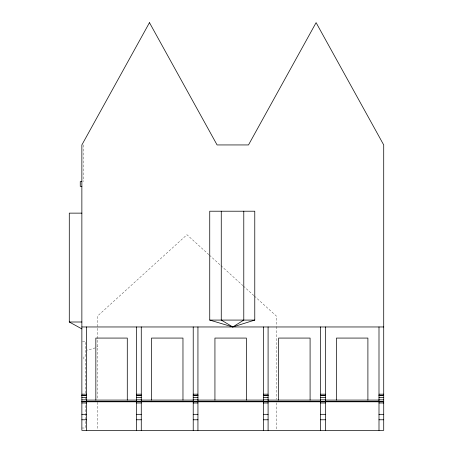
<?xml version="1.0" encoding="UTF-8"?>
<svg xmlns="http://www.w3.org/2000/svg" width="453" height="453" viewBox="0 0 453 453"><rect width="100%" height="100%" fill="white"/><g stroke="black" fill="none" stroke-linecap="round" stroke-linejoin="round"><path stroke-width="0.34" stroke-dasharray="2.27 1.7" d="M82.457 341.347L85.419 341.347L85.419 356.964L83.873 356.964L83.873 359.042L85.419 359.042L85.419 393.685M81.863 428.017L85.419 428.017L85.419 403.589M208.907 254.688L186.953 234.722L97.588 316.013L97.588 399.461M209.428 255.164L220.401 265.147M220.928 265.622L242.876 285.588M243.397 286.064L253.85 295.571M254.376 296.047L276.324 316.013L276.324 325.894M276.324 326.596L276.324 399.297M276.324 402.825L276.324 429.642M97.588 402.27L97.588 429.648M85.419 397.751L85.419 399.342M83.465 144.943L83.465 181.574M97.588 346.103A12.197 12.197 0 0 1 97.027 346.579M95.192 347.796A12.197 12.197 0 0 1 89.564 349.252A3.42 3.42 0 0 0 87.186 350.26"/><path stroke-width="0.68" d="M254.773 320.078L232.791 326.964L209.739 320.078L209.739 211.211L254.773 211.211L254.773 320.078L209.739 320.078M81.863 181.574L80.26 181.574L80.26 186.387L81.863 186.387M81.863 213.137L69.286 213.137L69.286 322.004L81.863 328.895M69.286 322.004L81.863 322.004M81.863 326.964L383.714 326.964M81.863 394.189L86.58 394.189M136.551 394.189L141.268 394.189M193.221 394.189L197.938 394.189M263.374 394.189L268.091 394.189M320.639 394.189L325.356 394.189M378.997 394.189L383.714 394.189M81.863 395.384L86.58 395.384M136.551 395.384L141.268 395.384M193.221 395.384L197.938 395.384M263.374 395.384L268.091 395.384M320.639 395.384L325.356 395.384M378.997 395.384L383.714 395.384M81.863 395.548L86.58 395.548M136.551 395.548L141.268 395.548M193.221 395.548L197.938 395.548M263.374 395.548L268.091 395.548M320.639 395.548L325.356 395.548M378.997 395.548L383.714 395.548M81.863 397.338L86.58 397.338M136.551 397.338L141.268 397.338M193.221 397.338L197.938 397.338M263.374 397.338L268.091 397.338M320.639 397.338L325.356 397.338M378.997 397.338L383.714 397.338M81.863 399.84L86.58 399.84M136.551 399.84L141.268 399.84M193.221 399.84L197.938 399.84M263.374 399.84L268.091 399.84M320.639 399.84L325.356 399.84M378.997 399.84L383.714 399.84M86.58 400.084L136.551 400.084M141.268 400.084L193.221 400.084M197.938 400.084L263.374 400.084M268.091 400.084L320.639 400.084M325.356 400.084L378.997 400.084M81.863 401.63L383.714 401.63M81.863 401.794L383.714 401.794M81.863 402.983L86.58 402.983M136.551 402.983L141.268 402.983M193.221 402.983L197.938 402.983M263.374 402.983L268.091 402.983M320.639 402.983L325.356 402.983M378.997 402.983L383.714 402.983M81.863 414.319L86.58 414.319M136.551 414.319L141.268 414.319M193.221 414.319L197.938 414.319M263.374 414.319L268.091 414.319M320.639 414.319L325.356 414.319M378.997 414.319L383.714 414.319M81.863 419.778L86.58 419.778M136.551 419.778L141.268 419.778M193.221 419.778L197.938 419.778M263.374 419.778L268.091 419.778M320.639 419.778L325.356 419.778M378.997 419.778L383.714 419.778M378.997 326.964L378.997 430.35M367.898 400.084L367.898 338.074L336.454 338.074L336.454 400.084M325.356 326.964L325.356 430.35M320.639 326.964L320.639 430.35M310.09 400.084L310.09 338.074L278.64 338.074L278.64 400.084M268.091 326.964L268.091 430.35M263.374 326.964L263.374 430.35M246.381 400.084L246.381 338.074L214.932 338.074L214.932 400.084M243.782 211.211L243.782 320.078L232.791 326.964L221.262 320.078L221.262 211.211M197.938 326.964L197.938 430.35M193.221 326.964L193.221 430.35M182.967 400.084L182.967 338.074L151.523 338.074L151.523 400.084M141.268 326.964L141.268 430.35M136.551 326.964L136.551 430.35M127.287 400.084L127.287 338.074L95.843 338.074L95.843 400.084M86.58 326.964L86.58 430.35M149.473 22.65L81.863 144.943L81.863 430.35L383.714 430.35L383.714 144.943L316.103 22.65L248.499 144.943L217.083 144.943L149.473 22.65"/></g></svg>
